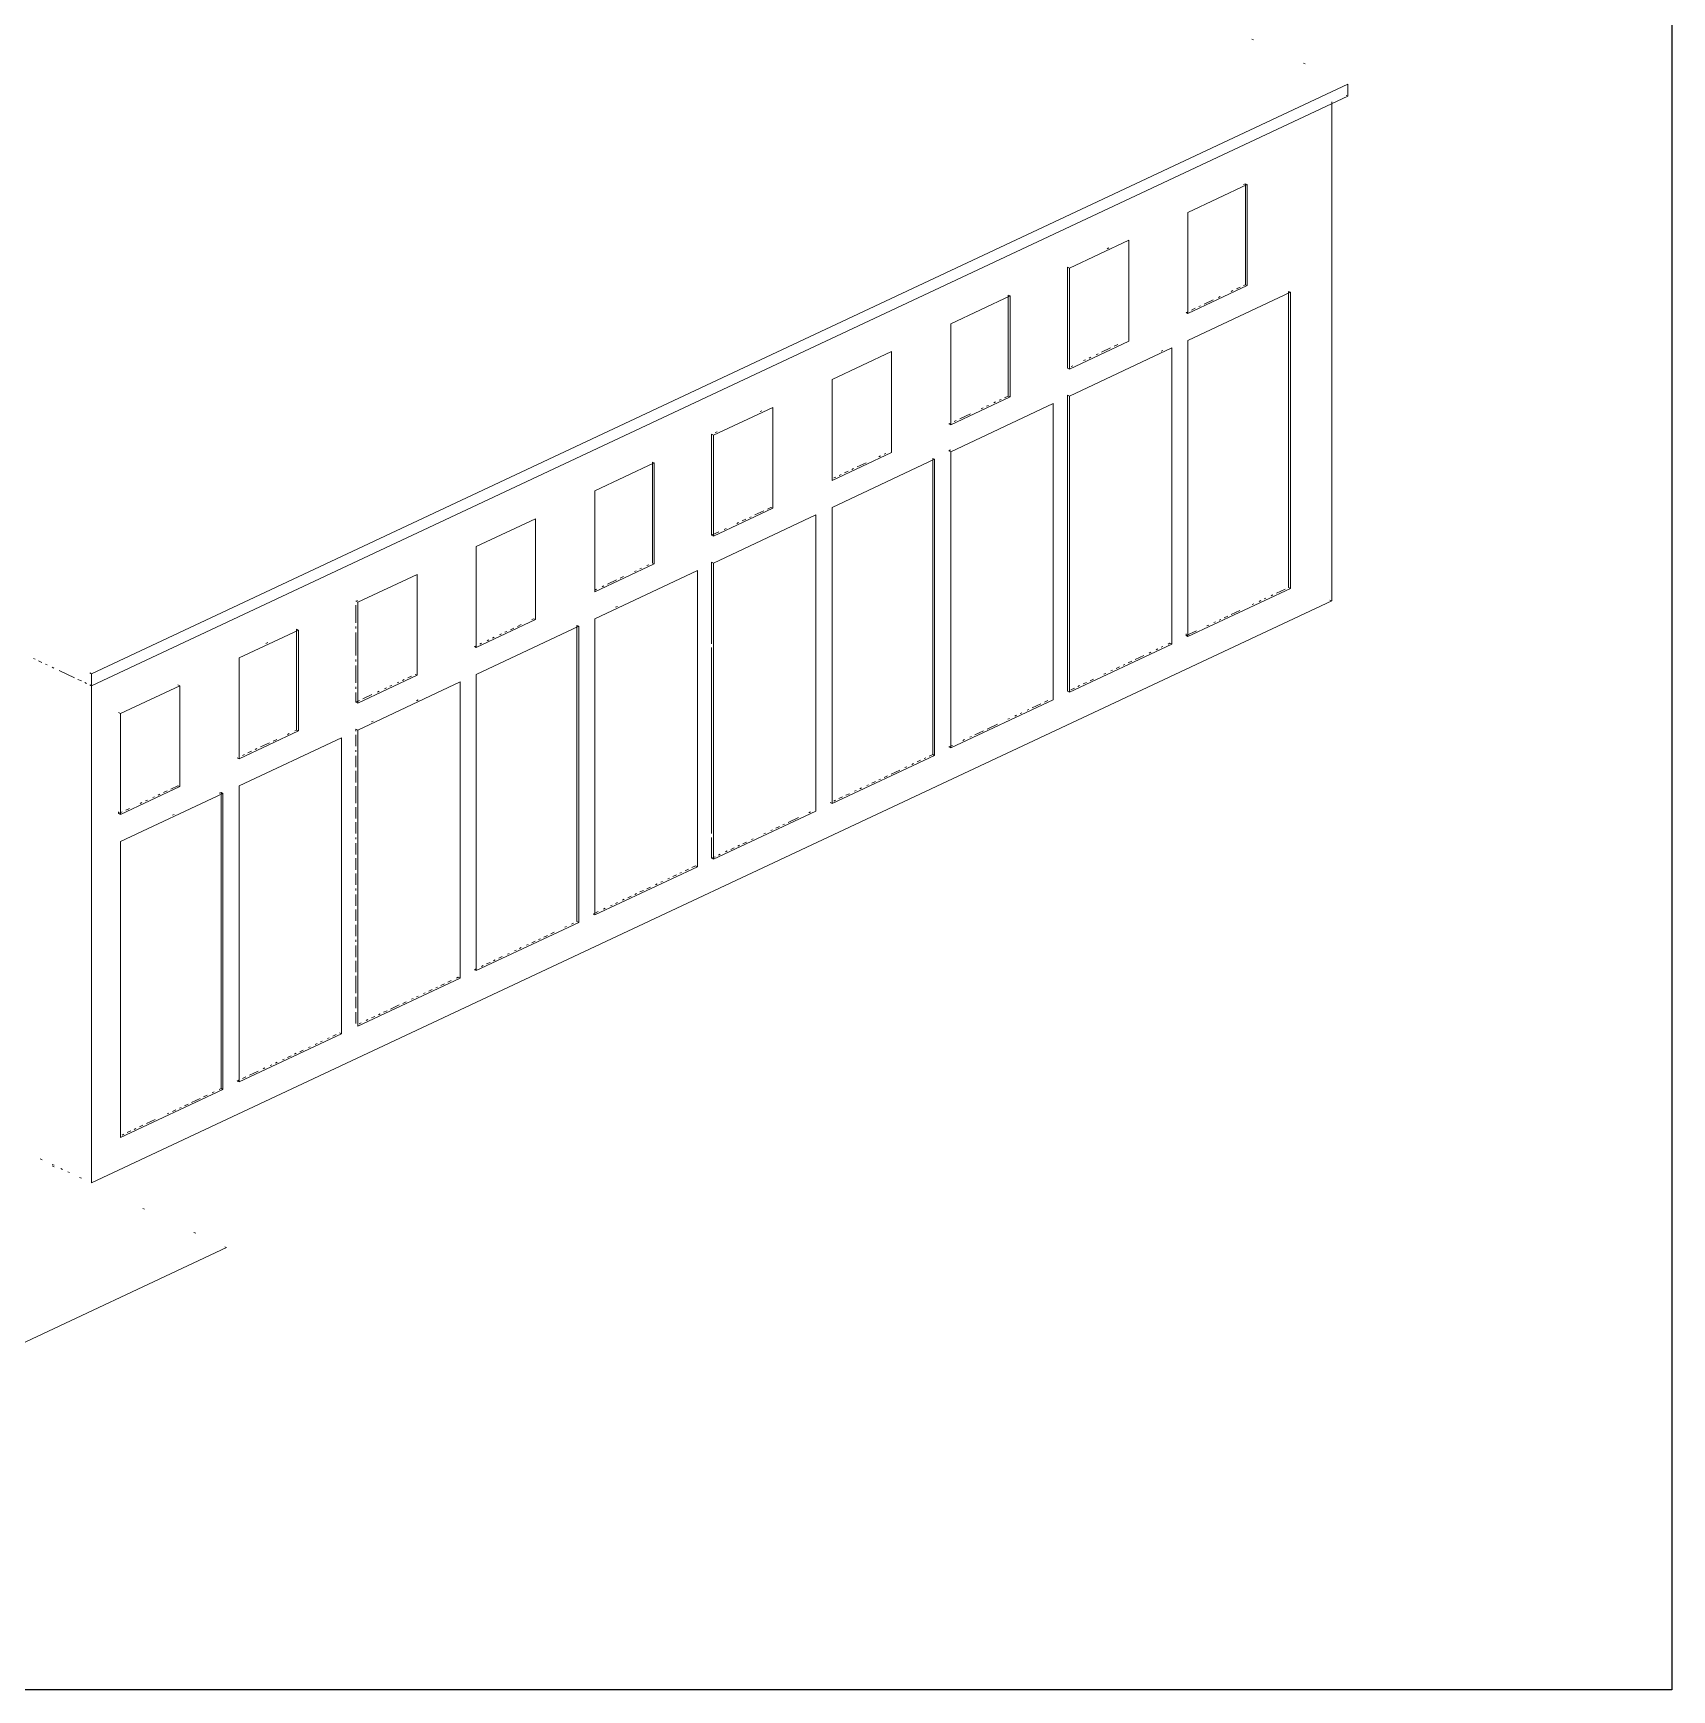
# Paper-space layout '03 3D Building and Roof' of a CAD drawing. Header units: millimetres. Extents: x 5 to 415, y 5 to 292.
# Drawn here: x 216.5 to 267.1, y 151 to 202.2 of the extents above; entities that cross this region are included whole.
import ezdxf

# ---------------------------------------------------------------- set-up
doc = ezdxf.new("R2010")
doc.units = ezdxf.units.MM
doc.layers.add('EXISTING', color=7, linetype='Continuous')
picture_1 = doc.add_image_def('image1.png', size_in_pixel=(1967, 1277))

# ---------------------------------------------------------------- blocks, each defined once
blk = doc.blocks.new('SHEET_03')
at = {"layer": 'EXISTING', "color": 250, "lineweight": 9}
for p, q in [((254.22, 202.026), (254.167, 202.051)), ((255.809, 201.28), (255.756, 201.305)), ((218.293, 182.425), (257.132, 200.659)), ((257.132, 200.284), (257.132, 200.659)), ((257.132, 200.284), (218.293, 182.051)), ((256.632, 184.674), (256.632, 200.109)), ((257.079, 200.309), (257.132, 200.284)), ((252.19, 196.687), (254.024, 197.548)), ((253.965, 197.575), (253.91, 197.549)), ((254.024, 197.548), (253.965, 197.575)), ((253.965, 194.453), (253.965, 197.575)), ((254.024, 194.426), (254.024, 197.548)), ((252.19, 196.687), (252.19, 193.565)), ((248.523, 194.965), (250.356, 195.826)), ((250.356, 192.704), (250.356, 195.826)), ((249.742, 195.593), (249.687, 195.567)), ((248.464, 194.993), (248.523, 194.965)), ((248.464, 191.871), (248.464, 194.993)), ((248.523, 194.965), (248.523, 191.843)), ((254.024, 194.426), (252.19, 193.565)), ((252.19, 192.732), (255.357, 194.219)), ((253.521, 194.244), (253.576, 194.271)), ((253.687, 194.323), (253.799, 194.375)), ((253.91, 194.427), (253.965, 194.453)), ((253.965, 194.453), (254.024, 194.426)), ((255.357, 194.219), (255.299, 194.247)), ((255.299, 185.088), (255.299, 194.247)), ((255.357, 185.061), (255.357, 194.219)), ((244.856, 193.244), (246.689, 194.105)), ((246.689, 194.105), (246.631, 194.132)), ((246.631, 191.01), (246.631, 194.132)), ((246.689, 190.982), (246.689, 194.105)), ((252.298, 193.671), (252.409, 193.723)), ((252.521, 193.775), (252.576, 193.801)), ((252.687, 193.853), (252.965, 193.984)), ((253.132, 194.062), (253.187, 194.088)), ((244.856, 193.244), (244.856, 190.122)), ((252.132, 193.592), (252.187, 193.618)), ((252.19, 193.565), (252.132, 193.592)), ((250.356, 192.704), (248.523, 191.843)), ((252.19, 192.732), (252.19, 183.574)), ((241.188, 191.522), (243.022, 192.383)), ((243.022, 189.261), (243.022, 192.383)), ((248.523, 191.011), (251.69, 192.498)), ((248.964, 192.105), (249.02, 192.132)), ((249.131, 192.184), (249.187, 192.21)), ((249.353, 192.288), (249.409, 192.314)), ((249.52, 192.366), (249.798, 192.497)), ((249.909, 192.549), (250.02, 192.601)), ((251.417, 192.424), (251.363, 192.399)), ((251.69, 183.339), (251.69, 192.498)), ((248.523, 191.843), (248.464, 191.871)), ((248.576, 191.923), (248.631, 191.949)), ((241.188, 191.522), (241.188, 188.4)), ((237.521, 189.8), (239.355, 190.661)), ((239.355, 187.539), (239.355, 190.661)), ((246.689, 190.982), (244.856, 190.122)), ((244.856, 189.289), (248.023, 190.776)), ((245.797, 190.619), (245.853, 190.645)), ((245.964, 190.697), (246.02, 190.723)), ((246.186, 190.801), (246.242, 190.827)), ((246.353, 190.879), (246.409, 190.905)), ((246.52, 190.958), (246.631, 191.01)), ((246.631, 191.01), (246.689, 190.982)), ((248.023, 181.618), (248.023, 190.776)), ((248.464, 191.038), (248.523, 191.011)), ((248.464, 181.88), (248.464, 191.038)), ((248.523, 191.011), (248.523, 181.852)), ((239.019, 190.558), (238.963, 190.532)), ((244.797, 190.149), (244.853, 190.175)), ((244.856, 190.122), (244.797, 190.149)), ((244.964, 190.227), (245.019, 190.253)), ((245.131, 190.306), (245.464, 190.462)), ((237.463, 189.828), (237.521, 189.8)), ((237.463, 186.706), (237.463, 189.828)), ((237.521, 189.8), (237.521, 186.678)), ((237.629, 189.906), (237.574, 189.88)), ((243.022, 189.261), (241.188, 188.4)), ((241.188, 187.567), (244.355, 189.054)), ((242.63, 189.132), (242.686, 189.158)), ((242.797, 189.21), (242.852, 189.236)), ((244.355, 189.054), (244.297, 189.082)), ((244.297, 179.923), (244.297, 189.082)), ((244.355, 179.896), (244.355, 189.054)), ((244.851, 189.342), (244.797, 189.316)), ((244.797, 189.316), (244.856, 189.289)), ((244.856, 189.289), (244.856, 180.131)), ((233.854, 188.079), (235.687, 188.94)), ((235.687, 188.94), (235.629, 188.967)), ((235.629, 185.845), (235.629, 188.967)), ((235.687, 185.817), (235.687, 188.94)), ((241.408, 188.558), (241.463, 188.584)), ((241.574, 188.636), (241.686, 188.688)), ((241.797, 188.74), (241.852, 188.766)), ((241.963, 188.819), (242.241, 188.949)), ((233.854, 188.079), (233.854, 184.957)), ((241.241, 188.48), (241.297, 188.506)), ((239.355, 187.539), (237.521, 186.678)), ((239.185, 187.514), (239.296, 187.567)), ((239.296, 187.567), (239.355, 187.539)), ((241.188, 187.567), (241.188, 178.409)), ((230.187, 186.357), (232.02, 187.218)), ((232.02, 184.096), (232.02, 187.218)), ((237.521, 185.846), (240.688, 187.333)), ((238.241, 187.071), (238.296, 187.097)), ((238.407, 187.149), (238.518, 187.201)), ((238.63, 187.253), (238.685, 187.28)), ((238.796, 187.332), (239.074, 187.462)), ((240.688, 178.174), (240.688, 187.333)), ((237.463, 186.706), (237.685, 186.81)), ((237.521, 186.678), (237.463, 186.706)), ((237.852, 186.888), (237.907, 186.914)), ((230.187, 186.357), (230.187, 183.235)), ((226.519, 184.636), (228.353, 185.496)), ((228.353, 182.374), (228.353, 185.496)), ((235.687, 185.817), (233.854, 184.957)), ((233.854, 184.124), (237.021, 185.611)), ((235.073, 185.584), (235.129, 185.61)), ((235.24, 185.662), (235.296, 185.688)), ((235.462, 185.767), (235.518, 185.793)), ((235.629, 185.845), (235.687, 185.817)), ((237.021, 176.453), (237.021, 185.611)), ((237.463, 185.873), (237.521, 185.846)), ((237.463, 183.349), (237.463, 185.873)), ((237.521, 185.846), (237.521, 176.687)), ((233.851, 185.01), (233.907, 185.036)), ((234.073, 185.114), (234.129, 185.141)), ((234.24, 185.193), (234.518, 185.323)), ((234.629, 185.375), (234.74, 185.427)), ((255.357, 185.061), (252.19, 183.574)), ((254.923, 184.912), (255.191, 185.038)), ((255.299, 185.088), (255.357, 185.061)), ((256.632, 184.674), (218.293, 166.675)), ((226.517, 184.689), (226.461, 184.663)), ((226.461, 184.663), (226.519, 184.636)), ((226.461, 184.002), (226.461, 184.543)), ((226.519, 184.636), (226.519, 181.513)), ((234.547, 184.504), (234.493, 184.479)), ((254.171, 184.559), (254.225, 184.584)), ((254.386, 184.66), (254.44, 184.685)), ((254.547, 184.735), (254.601, 184.761)), ((254.762, 184.836), (254.816, 184.861)), ((256.579, 184.698), (256.632, 184.674)), ((232.02, 184.096), (230.187, 183.235)), ((231.462, 183.888), (231.573, 183.941)), ((231.906, 184.097), (231.962, 184.123)), ((231.962, 184.123), (232.02, 184.096)), ((233.854, 184.124), (233.854, 174.966)), ((252.776, 183.904), (252.829, 183.929)), ((252.991, 184.005), (253.044, 184.03)), ((253.152, 184.08), (253.205, 184.105)), ((253.313, 184.156), (253.42, 184.206)), ((253.527, 184.257), (253.796, 184.383)), ((222.852, 182.914), (224.686, 183.775)), ((224.686, 183.775), (224.627, 183.802)), ((224.627, 180.68), (224.627, 183.802)), ((224.686, 180.653), (224.686, 183.775)), ((226.461, 183.822), (226.461, 183.882)), ((226.461, 182.982), (226.461, 183.702)), ((230.187, 182.402), (233.354, 183.889)), ((230.517, 183.445), (230.573, 183.471)), ((230.684, 183.523), (230.74, 183.549)), ((230.906, 183.628), (230.962, 183.654)), ((231.073, 183.706), (231.128, 183.732)), ((231.24, 183.784), (231.351, 183.836)), ((233.354, 183.889), (233.295, 183.917)), ((233.295, 174.758), (233.295, 183.917)), ((233.354, 174.731), (233.354, 183.889)), ((252.132, 183.601), (252.454, 183.753)), ((252.132, 183.601), (252.132, 183.66)), ((252.19, 183.574), (252.132, 183.601)), ((222.852, 182.914), (222.852, 179.792)), ((223.738, 183.385), (223.683, 183.359)), ((230.128, 183.262), (230.184, 183.288)), ((230.187, 183.235), (230.128, 183.262)), ((230.295, 183.341), (230.351, 183.367)), ((237.463, 177.478), (237.463, 183.231)), ((251.69, 183.339), (248.523, 181.852)), ((250.558, 182.863), (250.826, 182.989)), ((250.987, 183.064), (251.041, 183.089)), ((251.202, 183.165), (251.256, 183.19)), ((251.363, 183.241), (251.417, 183.266)), ((251.578, 183.341), (251.632, 183.367)), ((251.632, 183.367), (251.69, 183.339)), ((216.546, 182.871), (216.493, 182.896)), ((216.758, 182.771), (216.652, 182.821)), ((216.917, 182.697), (216.864, 182.722)), ((217.128, 182.597), (217.075, 182.622)), ((217.764, 182.299), (217.287, 182.523)), ((218.24, 182.45), (218.293, 182.425)), ((218.293, 182.425), (218.293, 182.051)), ((226.461, 182.802), (226.461, 182.862)), ((226.461, 182.141), (226.461, 182.682)), ((228.295, 182.402), (228.353, 182.374)), ((230.187, 182.402), (230.187, 173.244)), ((249.592, 182.409), (249.645, 182.434)), ((249.806, 182.51), (249.86, 182.535)), ((249.967, 182.585), (250.075, 182.636)), ((250.182, 182.686), (250.236, 182.711)), ((250.343, 182.762), (250.451, 182.812)), ((217.976, 182.2), (217.87, 182.249)), ((218.134, 182.125), (218.081, 182.15)), ((218.293, 182.051), (218.24, 182.075)), ((218.293, 182.168), (218.293, 166.675)), ((219.185, 181.192), (221.019, 182.053)), ((221.019, 182.053), (220.96, 182.08)), ((221.019, 178.931), (221.019, 182.053)), ((226.461, 181.961), (226.461, 182.021)), ((228.353, 182.374), (226.519, 181.513)), ((226.519, 180.681), (229.687, 182.168)), ((227.128, 181.854), (227.183, 181.88)), ((227.35, 181.958), (227.406, 181.984)), ((227.517, 182.036), (227.572, 182.062)), ((227.739, 182.141), (227.795, 182.167)), ((227.906, 182.219), (227.961, 182.245)), ((228.072, 182.297), (228.184, 182.349)), ((229.687, 173.009), (229.687, 182.168)), ((248.523, 181.852), (248.464, 181.88)), ((248.572, 181.93), (248.679, 181.981)), ((248.786, 182.031), (248.84, 182.056)), ((248.948, 182.107), (249.055, 182.157)), ((249.162, 182.207), (249.27, 182.258)), ((226.461, 181.541), (226.461, 181.841)), ((226.461, 181.541), (226.572, 181.593)), ((226.519, 181.513), (226.461, 181.541)), ((226.683, 181.645), (226.961, 181.776)), ((228.394, 181.615), (228.34, 181.59)), ((248.023, 181.618), (244.856, 180.131)), ((247.374, 181.368), (247.642, 181.494)), ((247.75, 181.544), (247.857, 181.595)), ((219.127, 181.22), (219.185, 181.192)), ((219.185, 181.192), (219.185, 178.07)), ((226.998, 180.96), (226.944, 180.935)), ((245.978, 180.713), (246.3, 180.864)), ((246.622, 181.015), (246.676, 181.04)), ((246.837, 181.116), (246.891, 181.141)), ((246.998, 181.191), (247.052, 181.217)), ((247.213, 181.292), (247.266, 181.317)), ((224.686, 180.653), (222.852, 179.792)), ((222.852, 178.959), (226.019, 180.446)), ((223.905, 180.341), (224.016, 180.393)), ((224.35, 180.549), (224.405, 180.576)), ((224.572, 180.654), (224.627, 180.68)), ((224.627, 180.68), (224.686, 180.653)), ((226.019, 171.288), (226.019, 180.446)), ((226.461, 180.708), (226.519, 180.681)), ((226.461, 180.649), (226.461, 180.708)), ((226.461, 180.18), (226.461, 180.532)), ((226.519, 180.681), (226.519, 171.522)), ((245.227, 180.36), (245.28, 180.385)), ((245.441, 180.461), (245.495, 180.486)), ((245.602, 180.536), (245.871, 180.662)), ((222.961, 179.897), (223.016, 179.923)), ((223.127, 179.976), (223.238, 180.028)), ((223.35, 180.08), (223.405, 180.106)), ((223.516, 180.158), (223.794, 180.289)), ((226.461, 180.004), (226.461, 180.062)), ((226.461, 179.534), (226.461, 179.886)), ((244.355, 179.896), (241.188, 178.409)), ((244.19, 179.873), (244.297, 179.923)), ((244.297, 179.923), (244.355, 179.896)), ((244.797, 180.158), (244.905, 180.208)), ((244.856, 180.131), (244.797, 180.158)), ((222.852, 179.792), (222.794, 179.819)), ((226.461, 179.064), (226.461, 179.417)), ((243.009, 179.318), (243.277, 179.444)), ((243.438, 179.52), (243.492, 179.545)), ((243.653, 179.621), (243.707, 179.646)), ((243.814, 179.697), (243.921, 179.747)), ((244.029, 179.797), (244.082, 179.823)), ((221.019, 178.931), (219.185, 178.07)), ((220.738, 178.854), (220.96, 178.958)), ((220.96, 178.958), (221.019, 178.931)), ((222.852, 178.959), (222.852, 169.801)), ((226.461, 178.419), (226.461, 178.947)), ((241.881, 178.789), (241.935, 178.814)), ((242.043, 178.865), (242.096, 178.89)), ((242.257, 178.966), (242.311, 178.991)), ((242.418, 179.041), (242.526, 179.092)), ((242.633, 179.142), (242.687, 179.167)), ((242.794, 179.218), (242.901, 179.268)), ((219.185, 177.237), (222.352, 178.724)), ((219.793, 178.41), (219.849, 178.437)), ((219.96, 178.489), (220.016, 178.515)), ((220.182, 178.593), (220.238, 178.619)), ((220.349, 178.671), (220.405, 178.697)), ((220.516, 178.75), (220.627, 178.802)), ((222.294, 178.752), (222.24, 178.727)), ((222.352, 178.724), (222.294, 178.752)), ((222.294, 169.593), (222.294, 178.752)), ((222.352, 169.566), (222.352, 178.724)), ((226.461, 177.949), (226.461, 178.301)), ((241.188, 178.409), (241.13, 178.436)), ((241.237, 178.487), (241.291, 178.512)), ((241.398, 178.562), (241.506, 178.613)), ((241.613, 178.663), (241.72, 178.714)), ((219.127, 178.097), (219.127, 178.157)), ((219.127, 178.097), (219.238, 178.15)), ((219.185, 178.07), (219.127, 178.097)), ((219.349, 178.202), (219.46, 178.254)), ((220.844, 178.071), (220.791, 178.046)), ((226.461, 177.479), (226.461, 177.831)), ((240.688, 178.174), (237.521, 176.687)), ((239.825, 177.824), (240.147, 177.975)), ((240.469, 178.126), (240.523, 178.151)), ((226.461, 177.303), (226.461, 177.362)), ((237.463, 176.715), (237.463, 177.361)), ((238.697, 177.294), (238.751, 177.32)), ((239.073, 177.471), (239.127, 177.496)), ((239.288, 177.572), (239.342, 177.597)), ((239.449, 177.647), (239.556, 177.698)), ((239.664, 177.748), (239.717, 177.773)), ((219.185, 177.237), (219.185, 168.079)), ((226.461, 176.833), (226.461, 177.186)), ((237.463, 176.715), (237.57, 176.765)), ((237.677, 176.816), (237.731, 176.841)), ((237.892, 176.916), (237.946, 176.942)), ((238.053, 176.992), (238.161, 177.042)), ((238.268, 177.093), (238.322, 177.118)), ((238.429, 177.168), (238.536, 177.219)), ((226.461, 176.364), (226.461, 176.716)), ((226.461, 175.894), (226.461, 176.246)), ((237.021, 176.453), (233.854, 174.966)), ((236.48, 176.253), (236.533, 176.278)), ((236.641, 176.329), (236.748, 176.379)), ((236.855, 176.43), (236.963, 176.48)), ((236.963, 176.48), (237.021, 176.453)), ((237.521, 176.687), (237.463, 176.715)), ((226.461, 175.718), (226.461, 175.777)), ((235.46, 175.774), (235.567, 175.825)), ((235.728, 175.9), (235.782, 175.926)), ((235.889, 175.976), (235.943, 176.001)), ((236.104, 176.077), (236.157, 176.102)), ((236.265, 176.152), (236.372, 176.203)), ((226.461, 175.248), (226.461, 175.601)), ((234.332, 175.245), (234.386, 175.27)), ((234.493, 175.321), (234.547, 175.346)), ((234.708, 175.422), (234.762, 175.447)), ((234.869, 175.497), (234.976, 175.548)), ((235.084, 175.598), (235.138, 175.623)), ((235.245, 175.674), (235.352, 175.724)), ((226.461, 174.779), (226.461, 175.131)), ((233.354, 174.731), (230.187, 173.244)), ((233.134, 174.683), (233.188, 174.708)), ((233.295, 174.758), (233.354, 174.731)), ((233.796, 174.993), (233.957, 175.069)), ((233.854, 174.966), (233.796, 174.993)), ((234.118, 175.144), (234.171, 175.17)), ((226.461, 174.309), (226.461, 174.661)), ((232.114, 174.204), (232.168, 174.229)), ((232.276, 174.28), (232.383, 174.33)), ((232.49, 174.38), (232.598, 174.431)), ((232.92, 174.582), (232.973, 174.607)), ((226.461, 174.133), (226.461, 174.192)), ((226.461, 173.663), (226.461, 174.016)), ((231.148, 173.75), (231.202, 173.776)), ((231.363, 173.851), (231.417, 173.876)), ((231.524, 173.927), (231.578, 173.952)), ((231.739, 174.028), (231.792, 174.053)), ((231.9, 174.103), (232.007, 174.154)), ((226.461, 173.194), (226.461, 173.546)), ((230.128, 173.271), (230.182, 173.297)), ((230.187, 173.244), (230.128, 173.271)), ((230.343, 173.372), (230.397, 173.397)), ((230.504, 173.448), (230.611, 173.498)), ((230.719, 173.549), (230.772, 173.574)), ((230.88, 173.624), (230.987, 173.675)), ((226.461, 172.548), (226.461, 173.076)), ((229.687, 173.009), (226.519, 171.522)), ((228.716, 172.608), (228.823, 172.659)), ((228.93, 172.709), (228.984, 172.734)), ((229.091, 172.785), (229.199, 172.835)), ((229.306, 172.885), (229.414, 172.936)), ((229.575, 173.011), (229.628, 173.037)), ((229.628, 173.037), (229.687, 173.009)), ((226.461, 172.078), (226.461, 172.43)), ((227.535, 172.054), (227.803, 172.18)), ((227.91, 172.23), (228.018, 172.281)), ((228.179, 172.356), (228.233, 172.381)), ((228.34, 172.432), (228.394, 172.457)), ((228.555, 172.533), (228.608, 172.558)), ((226.461, 171.609), (226.461, 171.961)), ((226.783, 171.701), (226.837, 171.726)), ((226.944, 171.777), (227.052, 171.827)), ((227.159, 171.877), (227.213, 171.903)), ((227.32, 171.953), (227.427, 172.003)), ((226.019, 171.288), (222.852, 169.801)), ((225.585, 171.139), (225.639, 171.164)), ((225.746, 171.214), (225.854, 171.265)), ((225.961, 171.315), (226.019, 171.288)), ((226.568, 171.6), (226.622, 171.625)), ((224.351, 170.559), (224.458, 170.609)), ((224.565, 170.66), (224.619, 170.685)), ((224.726, 170.735), (224.834, 170.786)), ((224.995, 170.861), (225.048, 170.887)), ((225.209, 170.962), (225.263, 170.987)), ((225.371, 171.038), (225.424, 171.063)), ((223.17, 170.005), (223.438, 170.131)), ((223.599, 170.206), (223.653, 170.231)), ((223.814, 170.307), (223.867, 170.332)), ((223.975, 170.383), (224.029, 170.408)), ((224.19, 170.483), (224.243, 170.509)), ((222.24, 169.568), (222.294, 169.593)), ((222.294, 169.593), (222.352, 169.566)), ((222.794, 169.828), (222.848, 169.853)), ((222.852, 169.801), (222.794, 169.828)), ((222.955, 169.904), (223.062, 169.954)), ((222.352, 169.566), (219.185, 168.079)), ((221.167, 169.064), (221.274, 169.115)), ((221.381, 169.165), (221.65, 169.291)), ((221.757, 169.341), (221.864, 169.392)), ((222.025, 169.467), (222.079, 169.493)), ((219.986, 168.51), (220.254, 168.636)), ((220.63, 168.812), (220.683, 168.837)), ((220.791, 168.888), (220.898, 168.938)), ((221.005, 168.989), (221.059, 169.014)), ((219.234, 168.157), (219.288, 168.182)), ((219.395, 168.233), (219.502, 168.283)), ((219.61, 168.333), (219.663, 168.359)), ((219.771, 168.409), (219.878, 168.459)), ((216.76, 167.395), (216.707, 167.419)), ((217.13, 167.221), (217.077, 167.246)), ((217.131, 167.178), (217.078, 167.203)), ((217.394, 167.097), (217.341, 167.121)), ((217.606, 166.997), (217.553, 167.022)), ((217.976, 166.823), (217.923, 166.848)), ((219.928, 165.866), (219.875, 165.89)), ((221.511, 165.122), (221.458, 165.147)), ((194.123, 151.373), (222.46, 164.676)), ((222.46, 164.676), (222.408, 164.701))]:
    blk.add_line(p, q, dxfattribs=at)
image = blk.add_image(picture_1, insert=(83.85, 151), size_in_units=(183.299, 119))

psp = doc.layouts.new('03 3D Building and Roof')

# ---------------------------------------------------------------- block references
psp.add_blockref('SHEET_03', (0, 0))

doc.saveas('drawing.dxf')
